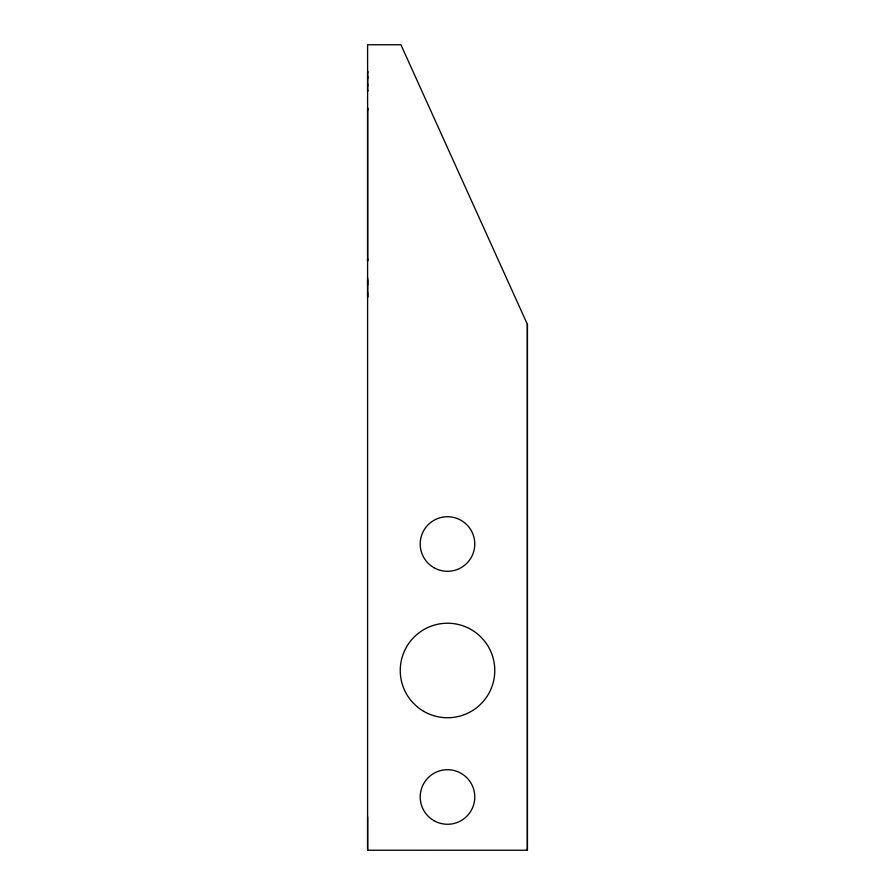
<?xml version="1.0" encoding="UTF-8"?>
<svg xmlns="http://www.w3.org/2000/svg" width="895" height="895" viewBox="0 0 895 895"><rect width="100%" height="100%" fill="white"/><g stroke="black" fill="none" stroke-linecap="round" stroke-linejoin="round"><path stroke-width="1.34" d="M367.621 258.487L367.621 261.094L367.621 107.993L367.621 110.6M367.621 90.015L367.621 91.346L367.621 83.951M367.621 72.719L367.632 71.376L367.632 78.782M527.39 850.25L367.61 850.228L367.61 44.75L400.915 44.75L527.39 324.348L527.39 850.25L527.39 324.348M367.61 850.228L367.61 816.945M367.61 277.83L367.621 285.136M367.621 292.721L367.61 297.621M367.621 76.366L367.621 86.356M367.621 279.822L367.61 296.939M423.883 711.424A47.267 47.267 0 0 0 494.778 670.489A47.267 47.267 0 0 0 423.883 629.554A47.267 47.267 0 0 0 423.883 711.424M433.851 820.614A27.297 27.297 0 0 0 474.786 796.986A27.297 27.297 0 0 0 433.851 773.347A27.297 27.297 0 0 0 433.851 820.614M433.84 567.643A27.297 27.297 0 0 0 474.786 544.015A27.297 27.297 0 0 0 433.84 520.375A27.297 27.297 0 0 0 433.84 567.643"/></g></svg>
